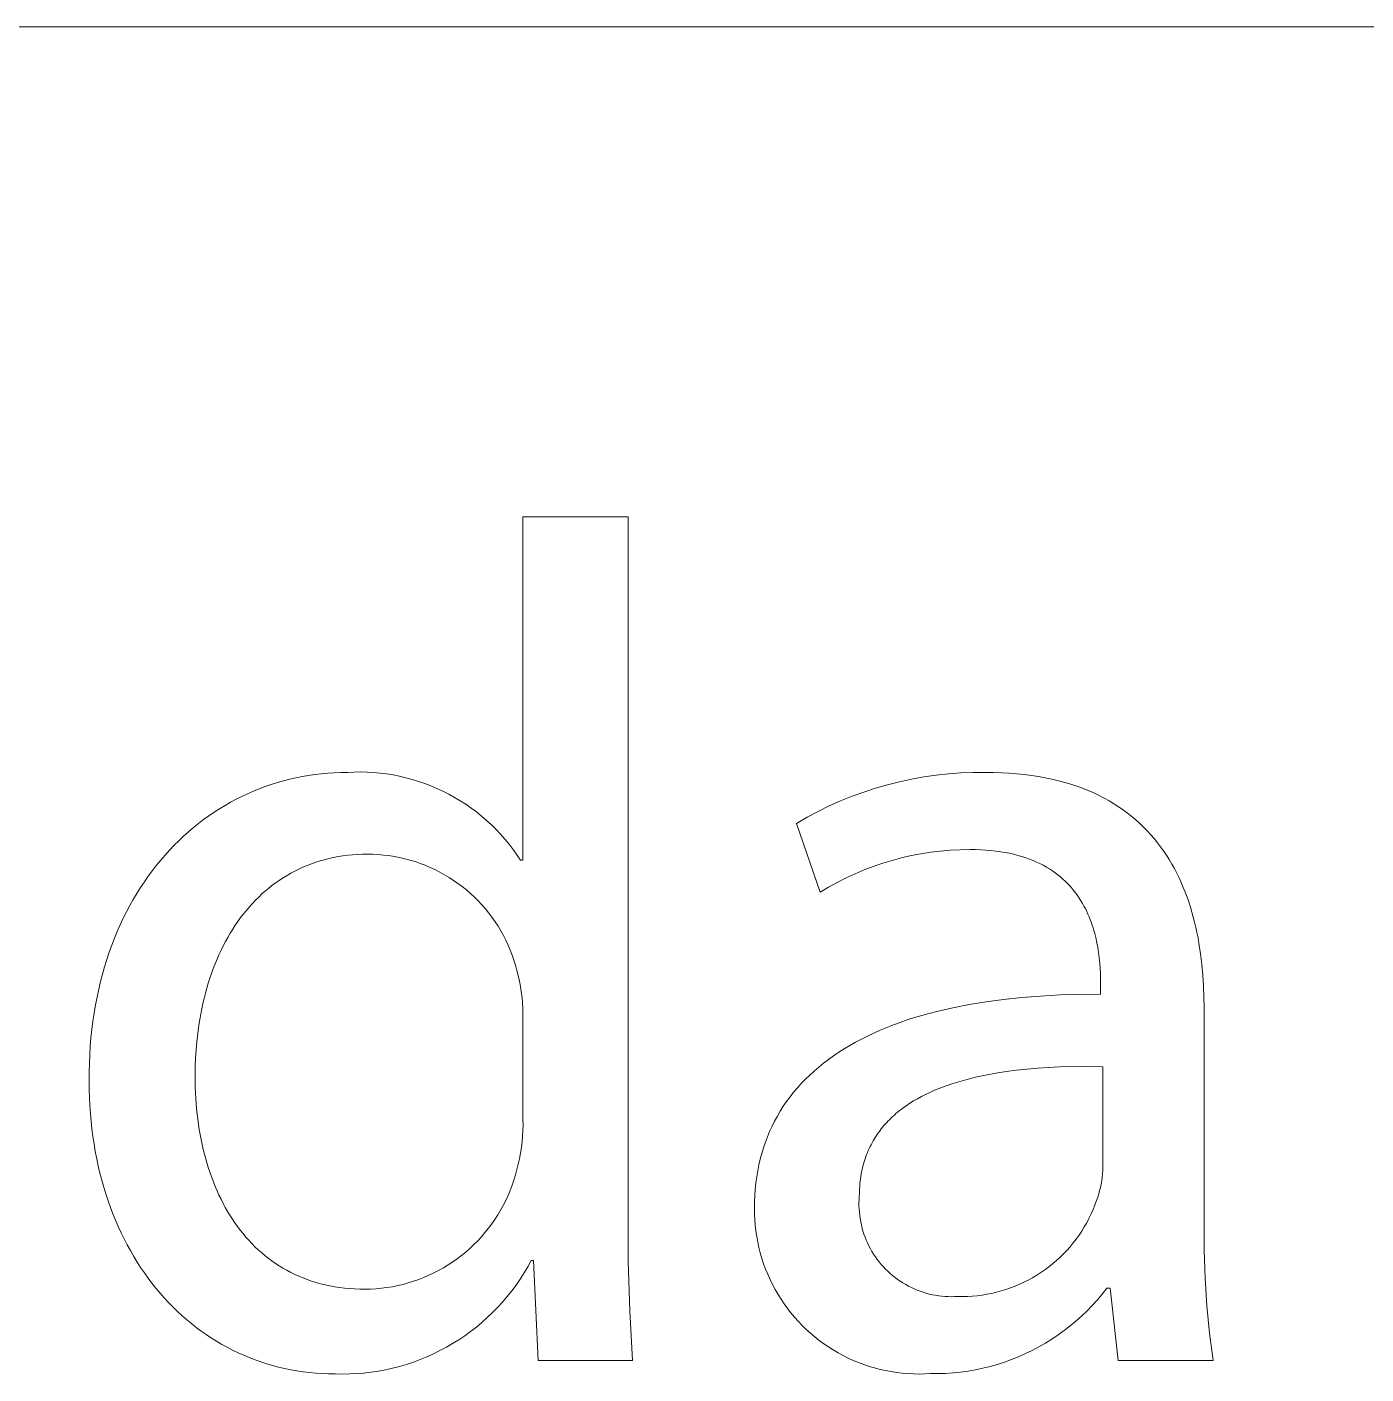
# Model space of a CAD drawing. Header units: millimetres. Extents: x -658 to 2773, y 81 to 2478.
# Drawn here: x 2660.67 to 2699.36, y 425.99 to 464.9 of the extents above; entities that cross this region are included whole.
import ezdxf

# ---------------------------------------------------------------- set-up
doc = ezdxf.new("R2010")
doc.units = ezdxf.units.MM
doc.header["$MEASUREMENT"] = 0
doc.layers.add('Domyślny', color=7, linetype='Continuous', true_color=0x000000)

msp = doc.modelspace()

# ---------------------------------------------------------------- linework, layer by layer
at = {"layer": 'Domyślny', "color": 18, "lineweight": 15, "true_color": 0x000000}
for p, q in [((2769.275, 464.905), (1476.09, 464.905)), ((2674.996, 440.838), (2674.996, 450.754)), ((2674.996, 450.754), (2678.035, 450.754)), ((2678.035, 450.754), (2678.035, 430.683)), ((2668.258, 443.177), (2668.438, 443.218)), ((2668.438, 443.218), (2668.619, 443.254)), ((2668.619, 443.254), (2668.802, 443.286)), ((2668.802, 443.286), (2668.986, 443.313)), ((2668.986, 443.313), (2669.171, 443.335)), ((2669.171, 443.335), (2669.358, 443.352)), ((2669.358, 443.352), (2669.546, 443.364)), ((2669.546, 443.364), (2669.734, 443.372)), ((2669.734, 443.372), (2669.924, 443.374)), ((2669.924, 443.374), (2670.113, 443.383)), ((2670.113, 443.383), (2670.303, 443.385)), ((2670.303, 443.385), (2670.493, 443.38)), ((2670.493, 443.38), (2670.682, 443.369)), ((2670.682, 443.369), (2670.871, 443.352)), ((2670.871, 443.352), (2671.059, 443.328)), ((2671.059, 443.328), (2671.247, 443.298)), ((2671.247, 443.298), (2671.433, 443.261)), ((2671.433, 443.261), (2671.618, 443.218)), ((2671.618, 443.218), (2671.801, 443.168)), ((2686.224, 443.178), (2686.576, 443.242)), ((2686.576, 443.242), (2686.931, 443.292)), ((2686.931, 443.292), (2687.287, 443.331)), ((2687.287, 443.331), (2687.644, 443.357)), ((2687.644, 443.357), (2688.001, 443.371)), ((2688.001, 443.371), (2688.359, 443.372)), ((2688.359, 443.372), (2688.594, 443.37)), ((2688.594, 443.37), (2688.824, 443.362)), ((2688.824, 443.362), (2689.048, 443.35)), ((2689.048, 443.35), (2689.266, 443.332)), ((2689.266, 443.332), (2689.479, 443.31)), ((2689.479, 443.31), (2689.687, 443.284)), ((2689.687, 443.284), (2689.89, 443.253)), ((2689.89, 443.253), (2690.087, 443.217)), ((2690.087, 443.217), (2690.279, 443.177)), ((2667.043, 442.758), (2667.211, 442.831)), ((2667.211, 442.831), (2667.381, 442.9)), ((2667.381, 442.9), (2667.553, 442.965)), ((2667.553, 442.965), (2667.727, 443.025)), ((2667.727, 443.025), (2667.902, 443.08)), ((2667.902, 443.08), (2668.079, 443.131)), ((2668.079, 443.131), (2668.258, 443.177)), ((2671.801, 443.168), (2671.982, 443.113)), ((2671.982, 443.113), (2672.162, 443.051)), ((2672.162, 443.051), (2672.339, 442.983)), ((2672.339, 442.983), (2672.514, 442.909)), ((2672.514, 442.909), (2672.686, 442.829)), ((2672.686, 442.829), (2672.855, 442.743)), ((2684.506, 442.683), (2684.842, 442.806)), ((2684.842, 442.806), (2685.182, 442.917)), ((2685.182, 442.917), (2685.526, 443.016)), ((2685.526, 443.016), (2685.874, 443.103)), ((2685.874, 443.103), (2686.224, 443.178)), ((2690.279, 443.177), (2690.467, 443.132)), ((2690.467, 443.132), (2690.649, 443.084)), ((2690.649, 443.084), (2690.826, 443.031)), ((2690.826, 443.031), (2690.998, 442.974)), ((2690.998, 442.974), (2691.166, 442.913)), ((2691.166, 442.913), (2691.328, 442.848)), ((2691.328, 442.848), (2691.486, 442.779)), ((2666.232, 442.323), (2666.39, 442.419)), ((2666.39, 442.419), (2666.55, 442.51)), ((2666.55, 442.51), (2666.712, 442.597)), ((2666.712, 442.597), (2666.876, 442.68)), ((2666.876, 442.68), (2667.043, 442.758)), ((2672.855, 442.743), (2673.021, 442.652)), ((2673.021, 442.652), (2673.184, 442.555)), ((2673.184, 442.555), (2673.344, 442.452)), ((2673.344, 442.452), (2673.5, 442.344)), ((2683.847, 442.403), (2684.174, 442.548)), ((2684.174, 442.548), (2684.506, 442.683)), ((2691.486, 442.779), (2691.64, 442.707)), ((2691.64, 442.707), (2691.788, 442.63)), ((2691.788, 442.63), (2691.932, 442.551)), ((2691.932, 442.551), (2692.072, 442.467)), ((2692.072, 442.467), (2692.207, 442.381)), ((2665.772, 442.009), (2665.923, 442.118)), ((2665.923, 442.118), (2666.076, 442.223)), ((2666.076, 442.223), (2666.232, 442.323)), ((2673.5, 442.344), (2673.652, 442.23)), ((2673.652, 442.23), (2673.8, 442.112)), ((2673.8, 442.112), (2673.944, 441.988)), ((2682.899, 441.898), (2683.209, 442.077)), ((2683.209, 442.077), (2683.525, 442.245)), ((2683.525, 442.245), (2683.847, 442.403)), ((2692.207, 442.381), (2692.338, 442.291)), ((2692.338, 442.291), (2692.465, 442.197)), ((2692.465, 442.197), (2692.587, 442.101)), ((2692.587, 442.101), (2692.705, 442.001)), ((2665.195, 441.531), (2665.335, 441.657)), ((2665.335, 441.657), (2665.478, 441.779)), ((2665.478, 441.779), (2665.624, 441.896)), ((2665.624, 441.896), (2665.772, 442.009)), ((2673.944, 441.988), (2674.084, 441.86)), ((2674.084, 441.86), (2674.219, 441.727)), ((2674.219, 441.727), (2674.349, 441.589)), ((2683.584, 439.911), (2682.899, 441.898)), ((2692.705, 442.001), (2692.819, 441.899)), ((2692.819, 441.899), (2692.929, 441.793)), ((2692.929, 441.793), (2693.035, 441.685)), ((2693.035, 441.685), (2693.137, 441.574)), ((2664.79, 441.129), (2664.922, 441.267)), ((2664.922, 441.267), (2665.057, 441.401)), ((2665.057, 441.401), (2665.195, 441.531)), ((2674.349, 441.589), (2674.475, 441.447)), ((2674.475, 441.447), (2674.596, 441.301)), ((2674.596, 441.301), (2674.712, 441.15)), ((2693.137, 441.574), (2693.235, 441.46)), ((2693.235, 441.46), (2693.33, 441.343)), ((2693.33, 441.343), (2693.42, 441.224)), ((2664.534, 440.84), (2664.66, 440.987)), ((2664.66, 440.987), (2664.79, 441.129)), ((2669.263, 440.852), (2669.135, 440.816)), ((2669.394, 440.885), (2669.263, 440.852)), ((2669.526, 440.914), (2669.394, 440.885)), ((2669.66, 440.939), (2669.526, 440.914)), ((2669.797, 440.96), (2669.66, 440.939)), ((2669.935, 440.978), (2669.797, 440.96)), ((2670.075, 440.992), (2669.935, 440.978)), ((2670.217, 441.002), (2670.075, 440.992)), ((2670.361, 441.008), (2670.217, 441.002)), ((2670.506, 441.01), (2670.361, 441.008)), ((2670.661, 441.007), (2670.506, 441.01)), ((2670.816, 440.999), (2670.661, 441.007)), ((2670.971, 440.986), (2670.816, 440.999)), ((2671.124, 440.968), (2670.971, 440.986)), ((2671.278, 440.944), (2671.124, 440.968)), ((2671.43, 440.914), (2671.278, 440.944)), ((2671.581, 440.88), (2671.43, 440.914)), ((2671.731, 440.84), (2671.581, 440.88)), ((2674.712, 441.15), (2674.822, 440.996)), ((2674.822, 440.996), (2674.927, 440.838)), ((2685.938, 440.905), (2685.662, 440.832)), ((2686.216, 440.969), (2685.938, 440.905)), ((2686.496, 441.023), (2686.216, 440.969)), ((2686.777, 441.067), (2686.496, 441.023)), ((2687.06, 441.101), (2686.777, 441.067)), ((2687.344, 441.125), (2687.06, 441.101)), ((2687.629, 441.14), (2687.344, 441.125)), ((2687.914, 441.144), (2687.629, 441.14)), ((2688.071, 441.143), (2687.914, 441.144)), ((2688.223, 441.137), (2688.071, 441.143)), ((2688.371, 441.129), (2688.223, 441.137)), ((2688.515, 441.116), (2688.371, 441.129)), ((2688.655, 441.101), (2688.515, 441.116)), ((2688.791, 441.082), (2688.655, 441.101)), ((2688.922, 441.061), (2688.791, 441.082)), ((2689.05, 441.036), (2688.922, 441.061)), ((2689.174, 441.008), (2689.05, 441.036)), ((2689.293, 440.977), (2689.174, 441.008)), ((2689.409, 440.944), (2689.293, 440.977)), ((2689.522, 440.908), (2689.409, 440.944)), ((2689.63, 440.869), (2689.522, 440.908)), ((2689.735, 440.828), (2689.63, 440.869)), ((2693.42, 441.224), (2693.507, 441.103)), ((2693.507, 441.103), (2693.59, 440.979)), ((2693.59, 440.979), (2693.67, 440.853)), ((2693.67, 440.853), (2693.746, 440.725)), ((2664.174, 440.377), (2664.291, 440.536)), ((2664.291, 440.536), (2664.411, 440.69)), ((2664.411, 440.69), (2664.534, 440.84)), ((2668.294, 440.463), (2668.182, 440.399)), ((2668.408, 440.524), (2668.294, 440.463)), ((2668.524, 440.581), (2668.408, 440.524)), ((2668.642, 440.635), (2668.524, 440.581)), ((2668.762, 440.685), (2668.642, 440.635)), ((2668.884, 440.732), (2668.762, 440.685)), ((2669.009, 440.776), (2668.884, 440.732)), ((2669.135, 440.816), (2669.009, 440.776)), ((2671.879, 440.795), (2671.731, 440.84)), ((2672.026, 440.745), (2671.879, 440.795)), ((2672.17, 440.689), (2672.026, 440.745)), ((2672.313, 440.629), (2672.17, 440.689)), ((2672.454, 440.564), (2672.313, 440.629)), ((2672.592, 440.494), (2672.454, 440.564)), ((2672.728, 440.419), (2672.592, 440.494)), ((2674.927, 440.838), (2674.996, 440.838)), ((2684.854, 440.555), (2684.591, 440.444)), ((2685.12, 440.656), (2684.854, 440.555)), ((2685.39, 440.749), (2685.12, 440.656)), ((2685.662, 440.832), (2685.39, 440.749)), ((2689.836, 440.784), (2689.735, 440.828)), ((2689.934, 440.737), (2689.836, 440.784)), ((2690.029, 440.689), (2689.934, 440.737)), ((2690.12, 440.638), (2690.029, 440.689)), ((2690.207, 440.585), (2690.12, 440.638)), ((2690.292, 440.53), (2690.207, 440.585)), ((2690.373, 440.473), (2690.292, 440.53)), ((2690.451, 440.415), (2690.373, 440.473)), ((2693.746, 440.725), (2693.818, 440.595)), ((2693.818, 440.595), (2693.887, 440.462)), ((2693.887, 440.462), (2693.953, 440.328)), ((2663.95, 440.049), (2664.061, 440.215)), ((2664.061, 440.215), (2664.174, 440.377)), ((2667.755, 440.111), (2667.654, 440.031)), ((2667.859, 440.187), (2667.755, 440.111)), ((2667.964, 440.261), (2667.859, 440.187)), ((2668.072, 440.332), (2667.964, 440.261)), ((2668.182, 440.399), (2668.072, 440.332)), ((2672.861, 440.34), (2672.728, 440.419)), ((2672.991, 440.255), (2672.861, 440.34)), ((2673.118, 440.167), (2672.991, 440.255)), ((2673.242, 440.074), (2673.118, 440.167)), ((2673.363, 439.977), (2673.242, 440.074)), ((2684.078, 440.195), (2683.829, 440.057)), ((2684.333, 440.324), (2684.078, 440.195)), ((2684.591, 440.444), (2684.333, 440.324)), ((2690.526, 440.354), (2690.451, 440.415)), ((2690.598, 440.291), (2690.526, 440.354)), ((2690.667, 440.227), (2690.598, 440.291)), ((2690.733, 440.162), (2690.667, 440.227)), ((2690.796, 440.095), (2690.733, 440.162)), ((2690.856, 440.026), (2690.796, 440.095)), ((2693.953, 440.328), (2694.015, 440.192)), ((2694.015, 440.192), (2694.074, 440.053)), ((2663.64, 439.527), (2663.74, 439.705)), ((2663.74, 439.705), (2663.844, 439.879)), ((2663.844, 439.879), (2663.95, 440.049)), ((2667.363, 439.772), (2667.271, 439.68)), ((2667.458, 439.862), (2667.363, 439.772)), ((2667.555, 439.948), (2667.458, 439.862)), ((2667.654, 440.031), (2667.555, 439.948)), ((2673.48, 439.875), (2673.363, 439.977)), ((2673.594, 439.77), (2673.48, 439.875)), ((2673.703, 439.661), (2673.594, 439.77)), ((2683.829, 440.057), (2683.584, 439.911)), ((2690.914, 439.956), (2690.856, 440.026)), ((2690.969, 439.885), (2690.914, 439.956)), ((2691.021, 439.813), (2690.969, 439.885)), ((2691.071, 439.739), (2691.021, 439.813)), ((2691.118, 439.665), (2691.071, 439.739)), ((2694.074, 440.053), (2694.13, 439.914)), ((2694.13, 439.914), (2694.183, 439.772)), ((2694.183, 439.772), (2694.233, 439.63)), ((2663.451, 439.161), (2663.544, 439.346)), ((2663.544, 439.346), (2663.64, 439.527)), ((2667.007, 439.387), (2666.924, 439.284)), ((2667.093, 439.488), (2667.007, 439.387)), ((2667.181, 439.586), (2667.093, 439.488)), ((2667.271, 439.68), (2667.181, 439.586)), ((2673.809, 439.547), (2673.703, 439.661)), ((2673.911, 439.431), (2673.809, 439.547)), ((2674.009, 439.311), (2673.911, 439.431)), ((2674.103, 439.187), (2674.009, 439.311)), ((2691.163, 439.59), (2691.118, 439.665)), ((2691.206, 439.513), (2691.163, 439.59)), ((2691.246, 439.437), (2691.206, 439.513)), ((2691.284, 439.359), (2691.246, 439.437)), ((2691.32, 439.281), (2691.284, 439.359)), ((2694.233, 439.63), (2694.28, 439.485)), ((2694.28, 439.485), (2694.324, 439.34)), ((2694.324, 439.34), (2694.365, 439.192)), ((2663.277, 438.779), (2663.362, 438.972)), ((2663.362, 438.972), (2663.451, 439.161)), ((2666.687, 438.957), (2666.613, 438.843)), ((2666.763, 439.069), (2666.687, 438.957)), ((2666.842, 439.178), (2666.763, 439.069)), ((2666.924, 439.284), (2666.842, 439.178)), ((2674.192, 439.06), (2674.103, 439.187)), ((2674.277, 438.931), (2674.192, 439.06)), ((2674.357, 438.798), (2674.277, 438.931)), ((2691.354, 439.202), (2691.32, 439.281)), ((2691.386, 439.123), (2691.354, 439.202)), ((2691.415, 439.044), (2691.386, 439.123)), ((2691.443, 438.964), (2691.415, 439.044)), ((2691.469, 438.884), (2691.443, 438.964)), ((2694.365, 439.192), (2694.403, 439.044)), ((2694.403, 439.044), (2694.438, 438.895)), ((2663.118, 438.383), (2663.196, 438.583)), ((2663.196, 438.583), (2663.277, 438.779)), ((2666.471, 438.607), (2666.404, 438.485)), ((2666.541, 438.726), (2666.471, 438.607)), ((2666.613, 438.843), (2666.541, 438.726)), ((2674.433, 438.663), (2674.357, 438.798)), ((2674.503, 438.525), (2674.433, 438.663)), ((2674.569, 438.385), (2674.503, 438.525)), ((2691.493, 438.804), (2691.469, 438.884)), ((2691.515, 438.724), (2691.493, 438.804)), ((2691.536, 438.644), (2691.515, 438.724)), ((2691.554, 438.564), (2691.536, 438.644)), ((2691.572, 438.484), (2691.554, 438.564)), ((2694.438, 438.895), (2694.471, 438.745)), ((2694.471, 438.745), (2694.501, 438.593)), ((2694.501, 438.593), (2694.528, 438.441)), ((2662.976, 437.972), (2663.045, 438.179)), ((2663.045, 438.179), (2663.118, 438.383)), ((2666.276, 438.235), (2666.216, 438.106)), ((2666.339, 438.361), (2666.276, 438.235)), ((2666.404, 438.485), (2666.339, 438.361)), ((2674.63, 438.242), (2674.569, 438.385)), ((2674.686, 438.098), (2674.63, 438.242)), ((2691.602, 438.326), (2691.572, 438.484)), ((2691.627, 438.169), (2691.602, 438.326)), ((2691.646, 438.015), (2691.627, 438.169)), ((2694.528, 438.441), (2694.576, 438.134)), ((2694.576, 438.134), (2694.613, 437.825)), ((2662.849, 437.547), (2662.91, 437.761)), ((2662.91, 437.761), (2662.976, 437.972)), ((2666.103, 437.841), (2666.05, 437.705)), ((2666.159, 437.974), (2666.103, 437.841)), ((2666.216, 438.106), (2666.159, 437.974)), ((2674.737, 437.951), (2674.686, 438.098)), ((2674.783, 437.803), (2674.737, 437.951)), ((2674.824, 437.653), (2674.783, 437.803)), ((2691.661, 437.865), (2691.646, 438.015)), ((2691.672, 437.718), (2691.661, 437.865)), ((2694.613, 437.825), (2694.642, 437.513)), ((2662.792, 437.329), (2662.849, 437.547)), ((2665.952, 437.427), (2665.907, 437.284)), ((2666, 437.567), (2665.952, 437.427)), ((2666.05, 437.705), (2666, 437.567)), ((2674.859, 437.503), (2674.824, 437.653)), ((2674.894, 437.347), (2674.859, 437.503)), ((2691.679, 437.575), (2691.672, 437.718)), ((2691.683, 437.438), (2691.679, 437.575)), ((2691.684, 437.306), (2691.683, 437.438)), ((2694.642, 437.513), (2694.661, 437.201)), ((2662.692, 436.883), (2662.74, 437.108)), ((2662.74, 437.108), (2662.792, 437.329)), ((2665.823, 436.993), (2665.785, 436.845)), ((2665.864, 437.14), (2665.823, 436.993)), ((2665.907, 437.284), (2665.864, 437.14)), ((2674.925, 437.19), (2674.894, 437.347)), ((2674.95, 437.032), (2674.925, 437.19)), ((2674.97, 436.873), (2674.95, 437.032)), ((2690.513, 436.944), (2691.09, 436.96)), ((2691.09, 436.96), (2691.684, 436.963)), ((2691.684, 436.963), (2691.684, 437.306)), ((2694.661, 437.201), (2694.673, 436.888)), ((2662.609, 436.423), (2662.648, 436.655)), ((2662.648, 436.655), (2662.692, 436.883)), ((2665.75, 436.694), (2665.717, 436.542)), ((2665.785, 436.845), (2665.75, 436.694)), ((2674.984, 436.714), (2674.97, 436.873)), ((2674.994, 436.554), (2674.984, 436.714)), ((2686.958, 436.471), (2687.413, 436.576)), ((2687.413, 436.576), (2687.886, 436.669)), ((2687.886, 436.669), (2688.377, 436.749)), ((2688.377, 436.749), (2688.885, 436.817)), ((2688.885, 436.817), (2689.411, 436.872)), ((2689.411, 436.872), (2689.954, 436.914)), ((2689.954, 436.914), (2690.513, 436.944)), ((2694.673, 436.888), (2694.677, 436.575)), ((2694.677, 436.575), (2694.677, 430.36)), ((2662.544, 435.95), (2662.574, 436.188)), ((2662.574, 436.188), (2662.609, 436.423)), ((2665.659, 436.231), (2665.634, 436.074)), ((2665.687, 436.388), (2665.659, 436.231)), ((2665.717, 436.542), (2665.687, 436.388)), ((2674.997, 436.394), (2674.994, 436.554)), ((2674.996, 436.235), (2674.997, 436.394)), ((2674.996, 433.356), (2674.996, 436.235)), ((2685.898, 436.153), (2686.101, 436.223)), ((2686.101, 436.223), (2686.308, 436.289)), ((2686.308, 436.289), (2686.521, 436.353)), ((2686.521, 436.353), (2686.737, 436.413)), ((2686.737, 436.413), (2686.958, 436.471)), ((2662.518, 435.709), (2662.544, 435.95)), ((2665.611, 435.914), (2665.574, 435.589)), ((2665.634, 436.074), (2665.611, 435.914)), ((2684.952, 435.759), (2685.132, 435.844)), ((2685.132, 435.844), (2685.317, 435.926)), ((2685.317, 435.926), (2685.506, 436.004)), ((2685.506, 436.004), (2685.7, 436.08)), ((2685.7, 436.08), (2685.898, 436.153)), ((2662.482, 435.216), (2662.498, 435.464)), ((2662.498, 435.464), (2662.518, 435.709)), ((2665.574, 435.589), (2665.547, 435.258)), ((2684.278, 435.39), (2684.44, 435.487)), ((2684.44, 435.487), (2684.606, 435.58)), ((2684.606, 435.58), (2684.776, 435.671)), ((2684.776, 435.671), (2684.952, 435.759)), ((2662.471, 434.965), (2662.482, 435.216)), ((2665.547, 435.258), (2665.531, 434.921)), ((2683.68, 434.973), (2683.822, 435.082)), ((2683.822, 435.082), (2683.97, 435.187)), ((2683.97, 435.187), (2684.122, 435.29)), ((2684.122, 435.29), (2684.278, 435.39)), ((2662.464, 434.452), (2662.465, 434.71)), ((2662.465, 434.71), (2662.471, 434.965)), ((2665.531, 434.921), (2665.526, 434.578)), ((2683.158, 434.51), (2683.281, 434.63)), ((2683.281, 434.63), (2683.409, 434.747)), ((2683.409, 434.747), (2683.542, 434.862)), ((2683.542, 434.862), (2683.68, 434.973)), ((2688.363, 434.629), (2688.075, 434.567)), ((2688.657, 434.683), (2688.363, 434.629)), ((2688.956, 434.73), (2688.657, 434.683)), ((2689.26, 434.769), (2688.956, 434.73)), ((2689.567, 434.802), (2689.26, 434.769)), ((2689.877, 434.829), (2689.567, 434.802)), ((2690.189, 434.849), (2689.877, 434.829)), ((2690.502, 434.864), (2690.189, 434.849)), ((2691.129, 434.877), (2690.502, 434.864)), ((2691.752, 434.873), (2691.129, 434.877)), ((2691.752, 431.971), (2691.752, 434.873)), ((2662.466, 434.217), (2662.464, 434.452)), ((2665.526, 434.578), (2665.531, 434.266)), ((2665.531, 434.266), (2665.545, 433.958)), ((2682.817, 434.132), (2682.926, 434.261)), ((2682.926, 434.261), (2683.039, 434.387)), ((2683.039, 434.387), (2683.158, 434.51)), ((2687.123, 434.283), (2686.996, 434.233)), ((2687.253, 434.33), (2687.123, 434.283)), ((2687.385, 434.375), (2687.253, 434.33)), ((2687.519, 434.418), (2687.385, 434.375)), ((2687.655, 434.458), (2687.519, 434.418)), ((2687.793, 434.497), (2687.655, 434.458)), ((2688.075, 434.567), (2687.793, 434.497)), ((2662.473, 433.984), (2662.466, 434.217)), ((2662.484, 433.753), (2662.473, 433.984)), ((2665.545, 433.958), (2665.569, 433.653)), ((2682.52, 433.728), (2682.614, 433.866)), ((2682.614, 433.866), (2682.713, 434)), ((2682.713, 434), (2682.817, 434.132)), ((2686.285, 433.883), (2686.177, 433.815)), ((2686.397, 433.948), (2686.285, 433.883)), ((2686.511, 434.01), (2686.397, 433.948)), ((2686.628, 434.069), (2686.511, 434.01)), ((2686.748, 434.126), (2686.628, 434.069)), ((2686.871, 434.181), (2686.748, 434.126)), ((2686.996, 434.233), (2686.871, 434.181)), ((2662.5, 433.525), (2662.484, 433.753)), ((2662.52, 433.3), (2662.5, 433.525)), ((2665.569, 433.653), (2665.602, 433.354)), ((2682.347, 433.445), (2682.431, 433.588)), ((2682.431, 433.588), (2682.52, 433.728)), ((2685.728, 433.477), (2685.682, 433.436)), ((2685.775, 433.518), (2685.728, 433.477)), ((2685.822, 433.557), (2685.775, 433.518)), ((2685.87, 433.596), (2685.822, 433.557)), ((2685.969, 433.672), (2685.87, 433.596)), ((2686.071, 433.745), (2685.969, 433.672)), ((2686.177, 433.815), (2686.071, 433.745)), ((2662.544, 433.077), (2662.52, 433.3)), ((2662.572, 432.857), (2662.544, 433.077)), ((2665.602, 433.354), (2665.645, 433.059)), ((2674.999, 433.192), (2674.996, 433.356)), ((2674.996, 433.027), (2674.999, 433.192)), ((2682.124, 433), (2682.194, 433.151)), ((2682.194, 433.151), (2682.268, 433.299)), ((2682.268, 433.299), (2682.347, 433.445)), ((2685.351, 433.08), (2685.313, 433.032)), ((2685.389, 433.127), (2685.351, 433.08)), ((2685.428, 433.174), (2685.389, 433.127)), ((2685.468, 433.219), (2685.428, 433.174)), ((2685.509, 433.264), (2685.468, 433.219)), ((2685.551, 433.308), (2685.509, 433.264)), ((2685.594, 433.352), (2685.551, 433.308)), ((2685.638, 433.394), (2685.594, 433.352)), ((2685.682, 433.436), (2685.638, 433.394)), ((2662.605, 432.64), (2662.572, 432.857)), ((2665.645, 433.059), (2665.671, 432.913)), ((2665.671, 432.913), (2665.698, 432.769)), ((2665.698, 432.769), (2665.728, 432.626)), ((2674.953, 432.537), (2674.973, 432.7)), ((2674.973, 432.7), (2674.987, 432.863)), ((2674.987, 432.863), (2674.996, 433.027)), ((2681.947, 432.529), (2682.001, 432.689)), ((2682.001, 432.689), (2682.06, 432.845)), ((2682.06, 432.845), (2682.124, 433)), ((2685.112, 432.727), (2685.082, 432.674)), ((2685.143, 432.78), (2685.112, 432.727)), ((2685.175, 432.832), (2685.143, 432.78)), ((2685.208, 432.883), (2685.175, 432.832)), ((2685.242, 432.934), (2685.208, 432.883)), ((2685.277, 432.983), (2685.242, 432.934)), ((2685.313, 433.032), (2685.277, 432.983)), ((2662.642, 432.425), (2662.605, 432.64)), ((2662.683, 432.213), (2662.642, 432.425)), ((2665.728, 432.626), (2665.76, 432.485)), ((2665.76, 432.485), (2665.795, 432.346)), ((2665.795, 432.346), (2665.832, 432.208)), ((2674.896, 432.214), (2674.927, 432.375)), ((2674.927, 432.375), (2674.953, 432.537)), ((2681.854, 432.201), (2681.898, 432.366)), ((2681.898, 432.366), (2681.947, 432.529)), ((2684.925, 432.335), (2684.903, 432.275)), ((2684.949, 432.393), (2684.925, 432.335)), ((2684.973, 432.451), (2684.949, 432.393)), ((2684.998, 432.508), (2684.973, 432.451)), ((2685.025, 432.564), (2684.998, 432.508)), ((2685.053, 432.619), (2685.025, 432.564)), ((2685.082, 432.674), (2685.053, 432.619)), ((2662.727, 432.004), (2662.683, 432.213)), ((2662.776, 431.797), (2662.727, 432.004)), ((2665.832, 432.208), (2665.872, 432.071)), ((2665.872, 432.071), (2665.914, 431.936)), ((2665.914, 431.936), (2665.958, 431.803)), ((2674.823, 431.899), (2674.859, 432.053)), ((2674.859, 432.053), (2674.896, 432.214)), ((2681.782, 431.863), (2681.815, 432.034)), ((2681.815, 432.034), (2681.854, 432.201)), ((2684.81, 431.964), (2684.795, 431.899)), ((2684.826, 432.028), (2684.81, 431.964)), ((2684.844, 432.091), (2684.826, 432.028)), ((2684.862, 432.153), (2684.844, 432.091)), ((2684.882, 432.215), (2684.862, 432.153)), ((2684.903, 432.275), (2684.882, 432.215)), ((2691.749, 431.873), (2691.752, 431.971)), ((2662.829, 431.594), (2662.776, 431.797)), ((2662.886, 431.393), (2662.829, 431.594)), ((2665.958, 431.803), (2666.005, 431.672)), ((2666.005, 431.672), (2666.054, 431.543)), ((2666.054, 431.543), (2666.105, 431.415)), ((2674.685, 431.446), (2674.737, 431.595)), ((2674.737, 431.595), (2674.783, 431.747)), ((2674.783, 431.747), (2674.823, 431.899)), ((2681.711, 431.335), (2681.73, 431.514)), ((2681.73, 431.514), (2681.753, 431.69)), ((2681.753, 431.69), (2681.782, 431.863)), ((2684.739, 431.562), (2684.732, 431.491)), ((2684.748, 431.631), (2684.739, 431.562)), ((2684.758, 431.7), (2684.748, 431.631)), ((2684.769, 431.767), (2684.758, 431.7)), ((2684.782, 431.834), (2684.769, 431.767)), ((2684.795, 431.899), (2684.782, 431.834)), ((2691.701, 431.484), (2691.718, 431.58)), ((2691.718, 431.58), (2691.732, 431.678)), ((2691.732, 431.678), (2691.742, 431.775)), ((2691.742, 431.775), (2691.749, 431.873)), ((2662.946, 431.196), (2662.886, 431.393)), ((2663.011, 431.001), (2662.946, 431.196)), ((2666.105, 431.415), (2666.159, 431.29)), ((2666.159, 431.29), (2666.215, 431.166)), ((2666.215, 431.166), (2666.274, 431.045)), ((2674.501, 431.009), (2674.567, 431.152)), ((2674.567, 431.152), (2674.629, 431.298)), ((2674.629, 431.298), (2674.685, 431.446)), ((2681.691, 430.97), (2681.698, 431.154)), ((2681.698, 431.154), (2681.711, 431.335)), ((2684.715, 431.126), (2684.709, 431.034)), ((2684.716, 431.201), (2684.715, 431.126)), ((2684.718, 431.275), (2684.716, 431.201)), ((2684.721, 431.348), (2684.718, 431.275)), ((2684.726, 431.42), (2684.721, 431.348)), ((2684.732, 431.491), (2684.726, 431.42)), ((2691.602, 431.104), (2691.632, 431.198)), ((2691.632, 431.198), (2691.658, 431.292)), ((2691.658, 431.292), (2691.681, 431.388)), ((2691.681, 431.388), (2691.701, 431.484)), ((2663.079, 430.81), (2663.011, 431.001)), ((2663.15, 430.622), (2663.079, 430.81)), ((2666.274, 431.045), (2666.335, 430.925)), ((2666.335, 430.925), (2666.399, 430.808)), ((2666.399, 430.808), (2666.465, 430.693)), ((2674.353, 430.729), (2674.429, 430.868)), ((2674.429, 430.868), (2674.501, 431.009)), ((2681.688, 430.783), (2681.691, 430.97)), ((2681.689, 430.62), (2681.688, 430.783)), ((2684.709, 431.034), (2684.706, 430.942)), ((2684.706, 430.942), (2684.706, 430.85)), ((2684.706, 430.85), (2684.71, 430.758)), ((2684.71, 430.758), (2684.716, 430.666)), ((2691.412, 430.619), (2691.469, 430.748)), ((2691.469, 430.748), (2691.521, 430.879)), ((2691.521, 430.879), (2691.569, 431.012)), ((2691.569, 431.012), (2691.602, 431.104)), ((2663.226, 430.436), (2663.15, 430.622)), ((2663.305, 430.254), (2663.226, 430.436)), ((2666.465, 430.693), (2666.533, 430.58)), ((2666.533, 430.58), (2666.604, 430.47)), ((2666.604, 430.47), (2666.677, 430.361)), ((2666.677, 430.361), (2666.752, 430.256)), ((2674.095, 430.331), (2674.186, 430.461)), ((2674.186, 430.461), (2674.272, 430.593)), ((2674.272, 430.593), (2674.353, 430.729)), ((2678.035, 430.683), (2678.039, 429.25)), ((2681.696, 430.457), (2681.689, 430.62)), ((2681.709, 430.294), (2681.696, 430.457)), ((2684.716, 430.666), (2684.726, 430.574)), ((2684.726, 430.574), (2684.739, 430.483)), ((2684.739, 430.483), (2684.755, 430.393)), ((2684.755, 430.393), (2684.774, 430.303)), ((2691.214, 430.245), (2691.284, 430.367)), ((2691.284, 430.367), (2691.35, 430.492)), ((2691.35, 430.492), (2691.412, 430.619)), ((2694.677, 430.36), (2694.678, 429.563)), ((2663.387, 430.076), (2663.305, 430.254)), ((2663.473, 429.9), (2663.387, 430.076)), ((2666.752, 430.256), (2666.83, 430.152)), ((2666.83, 430.152), (2666.911, 430.052)), ((2666.911, 430.052), (2666.993, 429.953)), ((2673.691, 429.845), (2673.798, 429.961)), ((2673.798, 429.961), (2673.901, 430.081)), ((2673.901, 430.081), (2674.001, 430.204)), ((2674.001, 430.204), (2674.095, 430.331)), ((2681.727, 430.132), (2681.709, 430.294)), ((2681.751, 429.97), (2681.727, 430.132)), ((2681.78, 429.81), (2681.751, 429.97)), ((2684.774, 430.303), (2684.796, 430.213)), ((2684.796, 430.213), (2684.821, 430.125)), ((2684.821, 430.125), (2684.85, 430.037)), ((2684.85, 430.037), (2684.881, 429.95)), ((2690.979, 429.893), (2691.062, 430.008)), ((2691.062, 430.008), (2691.14, 430.125)), ((2691.14, 430.125), (2691.214, 430.245)), ((2663.562, 429.728), (2663.473, 429.9)), ((2663.655, 429.559), (2663.562, 429.728)), ((2666.993, 429.953), (2667.078, 429.858)), ((2667.078, 429.858), (2667.166, 429.765)), ((2667.166, 429.765), (2667.256, 429.674)), ((2667.256, 429.674), (2667.348, 429.587)), ((2667.348, 429.587), (2667.443, 429.502)), ((2673.345, 429.52), (2673.464, 429.625)), ((2673.464, 429.625), (2673.579, 429.733)), ((2673.579, 429.733), (2673.691, 429.845)), ((2681.815, 429.65), (2681.78, 429.81)), ((2681.855, 429.492), (2681.815, 429.65)), ((2684.881, 429.95), (2684.915, 429.865)), ((2684.915, 429.865), (2684.952, 429.781)), ((2684.952, 429.781), (2684.992, 429.698)), ((2684.992, 429.698), (2685.035, 429.616)), ((2685.035, 429.616), (2685.081, 429.536)), ((2690.613, 429.465), (2690.71, 429.567)), ((2690.71, 429.567), (2690.803, 429.673)), ((2690.803, 429.673), (2690.893, 429.781)), ((2690.893, 429.781), (2690.979, 429.893)), ((2663.751, 429.393), (2663.655, 429.559)), ((2663.851, 429.231), (2663.751, 429.393)), ((2663.953, 429.072), (2663.851, 429.231)), ((2667.443, 429.502), (2667.54, 429.42)), ((2667.54, 429.42), (2667.64, 429.341)), ((2667.64, 429.341), (2667.741, 429.265)), ((2667.741, 429.265), (2667.846, 429.192)), ((2667.846, 429.192), (2667.953, 429.122)), ((2672.835, 429.147), (2672.967, 429.233)), ((2672.967, 429.233), (2673.097, 429.325)), ((2673.097, 429.325), (2673.222, 429.42)), ((2673.222, 429.42), (2673.345, 429.52)), ((2675.236, 429.278), (2675.135, 429.094)), ((2675.304, 429.278), (2675.236, 429.278)), ((2675.441, 426.387), (2675.304, 429.278)), ((2678.039, 429.25), (2678.081, 427.818)), ((2681.9, 429.335), (2681.855, 429.492)), ((2681.951, 429.18), (2681.9, 429.335)), ((2682.008, 429.027), (2681.951, 429.18)), ((2685.081, 429.536), (2685.129, 429.458)), ((2685.129, 429.458), (2685.18, 429.381)), ((2685.18, 429.381), (2685.234, 429.307)), ((2685.234, 429.307), (2685.29, 429.234)), ((2685.29, 429.234), (2685.349, 429.163)), ((2690.191, 429.091), (2690.301, 429.179)), ((2690.301, 429.179), (2690.408, 429.271)), ((2690.408, 429.271), (2690.512, 429.366)), ((2690.512, 429.366), (2690.613, 429.465)), ((2694.678, 429.563), (2694.704, 428.766)), ((2664.059, 428.917), (2663.953, 429.072)), ((2664.168, 428.766), (2664.059, 428.917)), ((2667.953, 429.122), (2668.062, 429.055)), ((2668.062, 429.055), (2668.173, 428.992)), ((2668.173, 428.992), (2668.287, 428.931)), ((2668.287, 428.931), (2668.404, 428.874)), ((2668.404, 428.874), (2668.522, 428.82)), ((2668.522, 428.82), (2668.644, 428.77)), ((2672.133, 428.785), (2672.278, 428.847)), ((2672.278, 428.847), (2672.421, 428.915)), ((2672.421, 428.915), (2672.562, 428.987)), ((2672.562, 428.987), (2672.7, 429.065)), ((2672.7, 429.065), (2672.835, 429.147)), ((2675.029, 428.914), (2674.916, 428.738)), ((2675.135, 429.094), (2675.029, 428.914)), ((2682.069, 428.876), (2682.008, 429.027)), ((2682.136, 428.727), (2682.069, 428.876)), ((2685.349, 429.163), (2685.41, 429.094)), ((2685.41, 429.094), (2685.473, 429.027)), ((2685.473, 429.027), (2685.539, 428.963)), ((2685.539, 428.963), (2685.607, 428.901)), ((2685.607, 428.901), (2685.677, 428.841)), ((2685.677, 428.841), (2685.749, 428.783)), ((2689.722, 428.778), (2689.843, 428.85)), ((2689.843, 428.85), (2689.962, 428.926)), ((2689.962, 428.926), (2690.078, 429.006)), ((2690.078, 429.006), (2690.191, 429.091)), ((2664.28, 428.617), (2664.168, 428.766)), ((2664.395, 428.473), (2664.28, 428.617)), ((2664.513, 428.332), (2664.395, 428.473)), ((2668.644, 428.77), (2668.767, 428.723)), ((2668.767, 428.723), (2668.893, 428.679)), ((2668.893, 428.679), (2669.022, 428.639)), ((2669.022, 428.639), (2669.152, 428.603)), ((2669.152, 428.603), (2669.286, 428.57)), ((2669.286, 428.57), (2669.421, 428.541)), ((2669.421, 428.541), (2669.559, 428.515)), ((2669.559, 428.515), (2669.7, 428.494)), ((2669.7, 428.494), (2669.842, 428.476)), ((2669.842, 428.476), (2669.988, 428.462)), ((2669.988, 428.462), (2670.135, 428.452)), ((2670.135, 428.452), (2670.285, 428.446)), ((2670.285, 428.446), (2670.438, 428.444)), ((2670.438, 428.444), (2670.596, 428.448)), ((2670.596, 428.448), (2670.754, 428.457)), ((2670.754, 428.457), (2670.911, 428.472)), ((2670.911, 428.472), (2671.068, 428.492)), ((2671.068, 428.492), (2671.224, 428.518)), ((2671.224, 428.518), (2671.379, 428.549)), ((2671.379, 428.549), (2671.533, 428.586)), ((2671.533, 428.586), (2671.686, 428.628)), ((2671.686, 428.628), (2671.837, 428.675)), ((2671.837, 428.675), (2671.986, 428.727)), ((2671.986, 428.727), (2672.133, 428.785)), ((2674.797, 428.566), (2674.672, 428.398)), ((2674.916, 428.738), (2674.797, 428.566)), ((2682.208, 428.58), (2682.136, 428.727)), ((2682.285, 428.436), (2682.208, 428.58)), ((2682.366, 428.295), (2682.285, 428.436)), ((2685.749, 428.783), (2685.823, 428.728)), ((2685.823, 428.728), (2685.899, 428.676)), ((2685.899, 428.676), (2685.976, 428.627)), ((2685.976, 428.627), (2686.056, 428.58)), ((2686.056, 428.58), (2686.136, 428.535)), ((2686.136, 428.535), (2686.219, 428.494)), ((2686.219, 428.494), (2686.302, 428.456)), ((2686.302, 428.456), (2686.387, 428.42)), ((2686.387, 428.42), (2686.473, 428.387)), ((2688.814, 428.394), (2688.949, 428.436)), ((2688.949, 428.436), (2689.083, 428.481)), ((2689.083, 428.481), (2689.214, 428.532)), ((2689.214, 428.532), (2689.344, 428.587)), ((2689.344, 428.587), (2689.472, 428.646)), ((2689.472, 428.646), (2689.598, 428.71)), ((2689.598, 428.71), (2689.722, 428.778)), ((2691.866, 428.476), (2691.732, 428.305)), ((2691.958, 428.476), (2691.866, 428.476)), ((2692.198, 426.385), (2691.958, 428.476)), ((2694.704, 428.766), (2694.757, 427.97)), ((2664.634, 428.195), (2664.513, 428.332)), ((2664.758, 428.062), (2664.634, 428.195)), ((2664.885, 427.932), (2664.758, 428.062)), ((2674.407, 428.075), (2674.266, 427.92)), ((2674.542, 428.234), (2674.407, 428.075)), ((2674.672, 428.398), (2674.542, 428.234)), ((2682.453, 428.157), (2682.366, 428.295)), ((2682.544, 428.021), (2682.453, 428.157)), ((2682.64, 427.889), (2682.544, 428.021)), ((2686.473, 428.387), (2686.56, 428.358)), ((2686.56, 428.358), (2686.648, 428.331)), ((2686.648, 428.331), (2686.737, 428.307)), ((2686.737, 428.307), (2686.827, 428.287)), ((2686.827, 428.287), (2686.918, 428.269)), ((2686.918, 428.269), (2687.009, 428.255)), ((2687.009, 428.255), (2687.1, 428.244)), ((2687.1, 428.244), (2687.192, 428.236)), ((2687.192, 428.236), (2687.284, 428.231)), ((2687.284, 428.231), (2687.376, 428.229)), ((2687.376, 428.229), (2687.468, 428.231)), ((2687.468, 428.231), (2687.56, 428.236)), ((2687.56, 428.236), (2687.701, 428.234)), ((2687.701, 428.234), (2687.842, 428.237)), ((2687.842, 428.237), (2687.983, 428.245)), ((2687.983, 428.245), (2688.123, 428.258)), ((2688.123, 428.258), (2688.263, 428.276)), ((2688.263, 428.276), (2688.402, 428.298)), ((2688.402, 428.298), (2688.541, 428.326)), ((2688.541, 428.326), (2688.678, 428.358)), ((2688.678, 428.358), (2688.814, 428.394)), ((2691.592, 428.138), (2691.445, 427.977)), ((2691.732, 428.305), (2691.592, 428.138)), ((2665.014, 427.806), (2664.885, 427.932)), ((2665.147, 427.684), (2665.014, 427.806)), ((2665.282, 427.566), (2665.147, 427.684)), ((2673.968, 427.626), (2673.812, 427.487)), ((2674.119, 427.771), (2673.968, 427.626)), ((2674.266, 427.92), (2674.119, 427.771)), ((2678.081, 427.818), (2678.16, 426.387)), ((2682.74, 427.76), (2682.64, 427.889)), ((2682.845, 427.635), (2682.74, 427.76)), ((2682.954, 427.514), (2682.845, 427.635)), ((2691.137, 427.67), (2690.975, 427.525)), ((2691.294, 427.821), (2691.137, 427.67)), ((2691.445, 427.977), (2691.294, 427.821)), ((2694.757, 427.97), (2694.835, 427.176)), ((2665.419, 427.452), (2665.282, 427.566)), ((2665.559, 427.342), (2665.419, 427.452)), ((2665.702, 427.236), (2665.559, 427.342)), ((2665.847, 427.134), (2665.702, 427.236)), ((2673.651, 427.353), (2673.486, 427.224)), ((2673.812, 427.487), (2673.651, 427.353)), ((2683.067, 427.396), (2682.954, 427.514)), ((2683.184, 427.282), (2683.067, 427.396)), ((2683.305, 427.172), (2683.184, 427.282)), ((2690.636, 427.252), (2690.459, 427.125)), ((2690.807, 427.386), (2690.636, 427.252)), ((2690.975, 427.525), (2690.807, 427.386)), ((2665.995, 427.036), (2665.847, 427.134)), ((2666.145, 426.943), (2665.995, 427.036)), ((2666.297, 426.853), (2666.145, 426.943)), ((2666.452, 426.768), (2666.297, 426.853)), ((2672.966, 426.874), (2672.785, 426.769)), ((2673.143, 426.985), (2672.966, 426.874)), ((2673.317, 427.102), (2673.143, 426.985)), ((2673.486, 427.224), (2673.317, 427.102)), ((2683.429, 427.067), (2683.305, 427.172)), ((2683.557, 426.966), (2683.429, 427.067)), ((2683.689, 426.869), (2683.557, 426.966)), ((2683.824, 426.777), (2683.689, 426.869)), ((2690.094, 426.889), (2689.905, 426.781)), ((2690.278, 427.004), (2690.094, 426.889)), ((2690.459, 427.125), (2690.278, 427.004)), ((2694.835, 427.176), (2694.939, 426.385)), ((2666.609, 426.687), (2666.452, 426.768)), ((2666.768, 426.61), (2666.609, 426.687)), ((2666.929, 426.537), (2666.768, 426.61)), ((2667.092, 426.469), (2666.929, 426.537)), ((2667.258, 426.406), (2667.092, 426.469)), ((2672.222, 426.493), (2672.028, 426.414)), ((2672.412, 426.579), (2672.222, 426.493)), ((2672.6, 426.671), (2672.412, 426.579)), ((2672.785, 426.769), (2672.6, 426.671)), ((2683.962, 426.69), (2683.824, 426.777)), ((2684.102, 426.607), (2683.962, 426.69)), ((2684.246, 426.53), (2684.102, 426.607)), ((2684.392, 426.457), (2684.246, 426.53)), ((2684.541, 426.389), (2684.392, 426.457)), ((2689.317, 426.496), (2689.115, 426.415)), ((2689.517, 426.584), (2689.317, 426.496)), ((2689.712, 426.679), (2689.517, 426.584)), ((2689.905, 426.781), (2689.712, 426.679)), ((2667.425, 426.346), (2667.258, 426.406)), ((2667.594, 426.292), (2667.425, 426.346)), ((2667.765, 426.242), (2667.594, 426.292)), ((2667.938, 426.196), (2667.765, 426.242)), ((2668.113, 426.155), (2667.938, 426.196)), ((2668.29, 426.119), (2668.113, 426.155)), ((2668.468, 426.087), (2668.29, 426.119)), ((2668.648, 426.06), (2668.468, 426.087)), ((2670.82, 426.08), (2670.613, 426.049)), ((2671.026, 426.119), (2670.82, 426.08)), ((2671.23, 426.164), (2671.026, 426.119)), ((2671.433, 426.216), (2671.23, 426.164)), ((2671.633, 426.275), (2671.433, 426.216)), ((2671.832, 426.341), (2671.633, 426.275)), ((2672.028, 426.414), (2671.832, 426.341)), ((2678.16, 426.387), (2675.441, 426.387)), ((2684.691, 426.327), (2684.541, 426.389)), ((2684.844, 426.269), (2684.691, 426.327)), ((2684.999, 426.217), (2684.844, 426.269)), ((2685.155, 426.171), (2684.999, 426.217)), ((2685.313, 426.13), (2685.155, 426.171)), ((2685.473, 426.094), (2685.313, 426.13)), ((2685.633, 426.064), (2685.473, 426.094)), ((2685.794, 426.039), (2685.633, 426.064)), ((2687.856, 426.081), (2687.64, 426.052)), ((2688.07, 426.119), (2687.856, 426.081)), ((2688.283, 426.163), (2688.07, 426.119)), ((2688.494, 426.215), (2688.283, 426.163)), ((2688.704, 426.275), (2688.494, 426.215)), ((2688.911, 426.342), (2688.704, 426.275)), ((2689.115, 426.415), (2688.911, 426.342)), ((2694.939, 426.385), (2692.198, 426.385)), ((2668.829, 426.038), (2668.648, 426.06)), ((2669.012, 426.021), (2668.829, 426.038)), ((2669.197, 426.009), (2669.012, 426.021)), ((2669.382, 426.001), (2669.197, 426.009)), ((2669.57, 425.999), (2669.382, 426.001)), ((2669.779, 425.995), (2669.57, 425.999)), ((2669.988, 425.998), (2669.779, 425.995)), ((2670.197, 426.008), (2669.988, 425.998)), ((2670.405, 426.025), (2670.197, 426.008)), ((2670.613, 426.049), (2670.405, 426.025)), ((2685.956, 426.02), (2685.794, 426.039)), ((2686.119, 426.006), (2685.956, 426.02)), ((2686.282, 425.998), (2686.119, 426.006)), ((2686.445, 425.996), (2686.282, 425.998)), ((2686.609, 425.999), (2686.445, 425.996)), ((2686.772, 426.008), (2686.609, 425.999)), ((2686.989, 426.008), (2686.772, 426.008)), ((2687.207, 426.015), (2686.989, 426.008)), ((2687.424, 426.029), (2687.207, 426.015)), ((2687.64, 426.052), (2687.424, 426.029))]:
    msp.add_line(p, q, dxfattribs=at)

doc.saveas('drawing.dxf')
